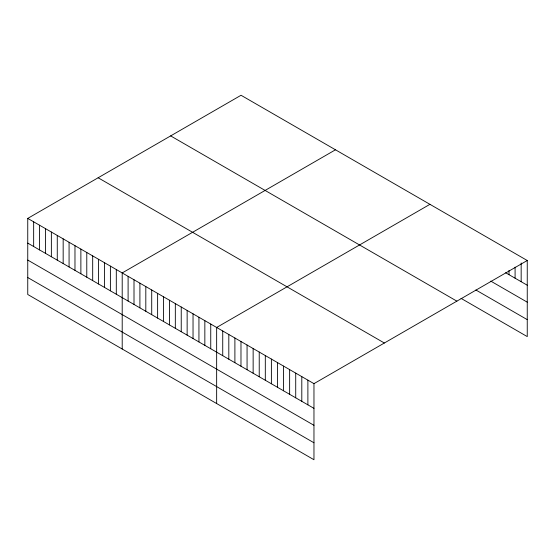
<?xml version="1.0" encoding="UTF-8"?>
<svg xmlns="http://www.w3.org/2000/svg" width="555" height="555" viewBox="0 0 555 555"><rect width="100%" height="100%" fill="white"/><g stroke="black" fill="none" stroke-linecap="round" stroke-linejoin="round"><path stroke-width="0.83" d="M27.75 218.406L313.964 383.651L313.964 459.734L27.75 294.49L27.75 218.406L241.036 95.266L527.25 260.51L527.25 336.594L461.025 298.361M335.484 149.794L122.204 272.935L122.204 349.019M429.938 204.33L216.651 327.464L216.651 403.547M313.964 383.651L527.25 260.51M505.626 272.734L527.25 285.214M490.759 281.101L527.25 302.17M475.892 289.988L527.25 319.638M170.649 135.899L456.869 301.15M98.131 177.767L384.351 343.011M27.75 243.111L313.964 408.355M27.75 260.066L313.964 425.31M27.75 277.535L313.964 442.779M521.166 262.966L521.166 281.704M515.089 267.122L515.089 278.194M509.004 270.424L509.004 274.683M307.886 380.14L307.886 404.845M301.802 376.63L301.802 401.334M295.718 373.113L295.718 397.824M289.634 369.602L289.634 394.314M283.556 366.092L283.556 390.796M277.472 362.582L277.472 387.286M271.388 359.071L271.388 383.776M265.311 355.561L265.311 380.265M259.227 352.043L259.227 376.755M253.142 348.533L253.142 373.244M247.065 345.023L247.065 369.734M240.981 341.512L240.981 366.217M234.897 338.002L234.897 362.706M228.813 334.492L228.813 359.196M222.735 330.981L222.735 355.686M210.747 324.058L210.747 348.769M204.844 320.651L204.844 345.356M198.94 317.245L198.94 341.949M193.036 313.832L193.036 338.543M187.139 310.425L187.139 335.13M181.235 307.019L181.235 331.724M175.331 303.613L175.331 328.317M169.428 300.2L169.428 324.911M163.524 296.793L163.524 321.498M157.62 293.387L157.62 318.091M151.716 289.974L151.716 314.685M145.812 286.567L145.812 311.279M139.909 283.161L139.909 307.865M134.005 279.755L134.005 304.459M128.101 276.341L128.101 301.053M116.3 269.529L116.3 294.233M110.396 266.123L110.396 290.827M104.493 262.709L104.493 287.421M98.589 259.303L98.589 284.007M92.685 255.897L92.685 280.601M86.781 252.49L86.781 277.195M80.877 249.077L80.877 273.788M74.974 245.671L74.974 270.375M69.07 242.264L69.07 266.969M63.166 238.851L63.166 263.563M57.269 235.445L57.269 260.156M51.365 232.039L51.365 256.743M45.461 228.632L45.461 253.337M39.558 225.219L39.558 249.93M33.654 221.813L33.654 246.517"/></g></svg>
